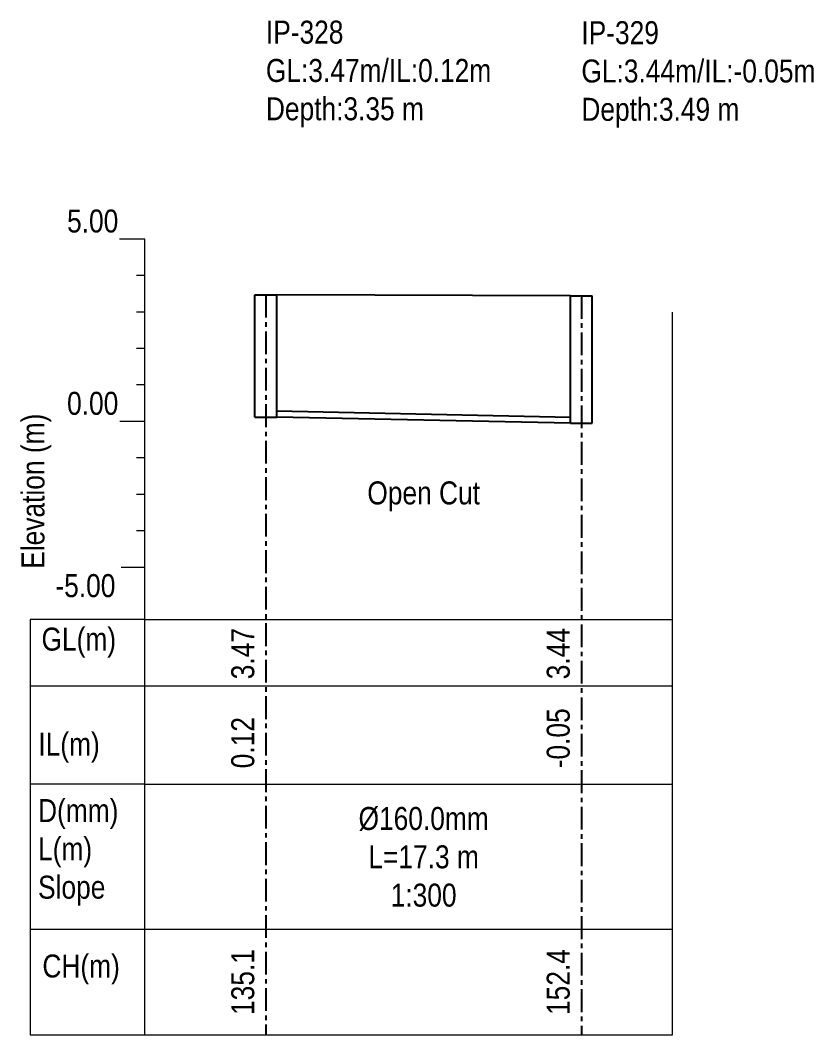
# Model space of a CAD drawing. Header units: metres. Extents: x -765 to 8035, y -99 to 211.
# Drawn here: x 4986.5 to 5030, y -33.6 to 22 of the extents above; entities that cross this region are included whole.
import ezdxf

# ---------------------------------------------------------------- set-up
doc = ezdxf.new("R2010")
doc.units = ezdxf.units.M
doc.header["$MEASUREMENT"] = 0
doc.linetypes.add('CENTER', pattern=[2, 1.25, -0.25, 0.25, -0.25])
for name, color, linetype in [('ANNOTATION', 7, 'Continuous'), ('GROUND_ELEVATION', 7, 'Continuous'), ('lines', 7, 'Continuous'), ('PDF_Text', 7, 'Continuous'), ('Profile Manhole', 7, 'Continuous')]:
    doc.layers.add(name, color=color, linetype=linetype)
doc.layers.add('PDF_PDF2_Geometry', color=7, linetype='Continuous', lineweight=9, true_color=0xababab)
doc.layers.add('SM_PP_GRIDTEXT', color=7, linetype='Continuous', lineweight=5)
doc.styles.add('ALL', font='swissc.ttf')

# ---------------------------------------------------------------- blocks, each defined once
blk = doc.blocks.new('template')
at = {"layer": 'PDF_PDF2_Geometry'}
blk.add_line((0, 24.611), (0, 43.611), dxfattribs=at)
at = {"layer": 'SM_PP_GRIDTEXT'}
for p, q in [((0, 43.611), (-1.388, 43.611)), ((0, 0), (0, 43.611)), ((0, 41.611), (-0.456, 41.611)), ((0, 39.611), (-0.456, 39.611)), ((0, 37.611), (-0.456, 37.611)), ((0, 35.611), (-0.456, 35.611)), ((0, 33.611), (-1.373, 33.611)), ((0, 31.611), (-0.456, 31.611)), ((0, 29.611), (-0.456, 29.611)), ((0, 27.611), (-0.456, 27.611)), ((0, 25.611), (-1.298, 25.611)), ((-6.276, 22.765), (-6.276, 0)), ((0, 22.765), (-6.276, 22.765)), ((-6.276, 19.123), (0, 19.123)), ((0, 13.733), (-6.276, 13.733)), ((-6.276, 0), (0, 0))]:
    blk.add_line(p, q, dxfattribs=at)
blk.add_lwpolyline([(-6.276, 5.778), (0, 5.778)], dxfattribs=at)
at = {"layer": 'PDF_Text', "char_height": 1.26, "attachment_point": 7, "style": 'ALL'}
for s, insert in [('5.00', (-4.258, 43.95)), ('0.00', (-4.258, 33.958)), ('-5.00', (-4.898, 23.966)), ('GL(m)', (-5.66, 20.673)), ('IL(m)', (-5.833, 14.914)), ('CH(m)', (-5.611, 2.756))]:
    blk.add_mtext(s, dxfattribs=dict(at, insert=insert))
at = {"layer": 'PDF_Text', "insert": (-5.119, 25.538), "char_height": 1.25996, "attachment_point": 7, "rotation": 90, "style": 'ALL'}
blk.add_mtext('Elevation (m)', dxfattribs=at)
at = {"layer": 'PDF_Text', "insert": (-5.85, 7.075), "char_height": 1.25996, "width": 12.5671, "attachment_point": 7, "style": 'ALL'}
blk.add_mtext('D(mm)\\P\\pt2.51992;L(m)\\P\\ptz;Slope', dxfattribs=at)

msp = doc.modelspace()

# ---------------------------------------------------------------- linework, layer by layer
for p, q in [((5016.7, 0.22), (5000.6, 0.56)), ((5016.7, -0.1), (5000.6, 0.24))]:
    msp.add_line(p, q)
at = {"layer": 'GROUND_ELEVATION', "color": 3}
msp.add_line((5016.7, 6.88), (5000.6, 6.94), dxfattribs=at)
at = {"layer": 'lines', "color": 8, "linetype": 'CENTER'}
for p, q in [((5000, 6.94), (5000, -33.61)), ((5017.3, 6.88), (5017.3, -33.61))]:
    msp.add_line(p, q, dxfattribs=at)
at = {"layer": 'Profile Manhole'}
for p, q in [((4999.4, 0.24), (4999.4, 6.94)), ((4999.4, 6.94), (5000.6, 6.94)), ((5000.6, 0.24), (5000.6, 6.94)), ((5016.7, -0.1), (5016.7, 6.88)), ((5016.7, 6.88), (5017.9, 6.88)), ((5017.9, -0.1), (5017.9, 6.88)), ((4999.4, 0.24), (5000.6, 0.24)), ((5016.7, -0.1), (5017.9, -0.1))]:
    msp.add_line(p, q, dxfattribs=at)
at = {"layer": 'SM_PP_GRIDTEXT'}
for p, q in [((5022.3, -33.6108), (5022.3, 6)), ((4993.3543, -10.8458), (5022.3, -10.8458)), ((4993.3543, -14.4882), (5022.3, -14.4882)), ((4993.3543, -19.878), (5022.3, -19.878)), ((4993.3543, -27.8324), (5022.3, -27.8324)), ((4993.3543, -33.6108), (5022.3, -33.6108))]:
    msp.add_line(p, q, dxfattribs=at)

# ---------------------------------------------------------------- block references
msp.add_blockref('template', (4993.3543, -33.6108))

# ---------------------------------------------------------------- texts
at = {"layer": 'ANNOTATION', "color": 7, "char_height": 1.26, "style": 'ALL'}
for s, insert, attachment_point in [('IP-328\\PGL:3.47m/IL:0.12m\\PDepth:3.35 m', (5000, 21.97), 1), ('IP-329\\PGL:3.44m/IL:-0.05m\\PDepth:3.49 m', (5017.3, 21.94), 1), ('Open Cut', (5008.65, -3.285), 2), ('Ø160.0mm\\PL=17.3 m\\P1:300', (5008.65, -21.13), 2)]:
    msp.add_mtext(s, dxfattribs=dict(at, insert=insert, attachment_point=attachment_point))
at = {"layer": 'PDF_Text', "color": 7, "style": 'ALL'}
for s, p in [('3.47', (4999.36, -14.13)), ('3.44', (5016.66, -14.13)), ('-0.05', (5016.66, -19.01)), ('0.12', (4999.36, -19.01)), ('135.1', (4999.36, -32.53)), ('152.4', (5016.66, -32.53))]:
    msp.add_text(s, height=1.26, rotation=90, dxfattribs=at).set_placement(p)

doc.saveas('drawing.dxf')
